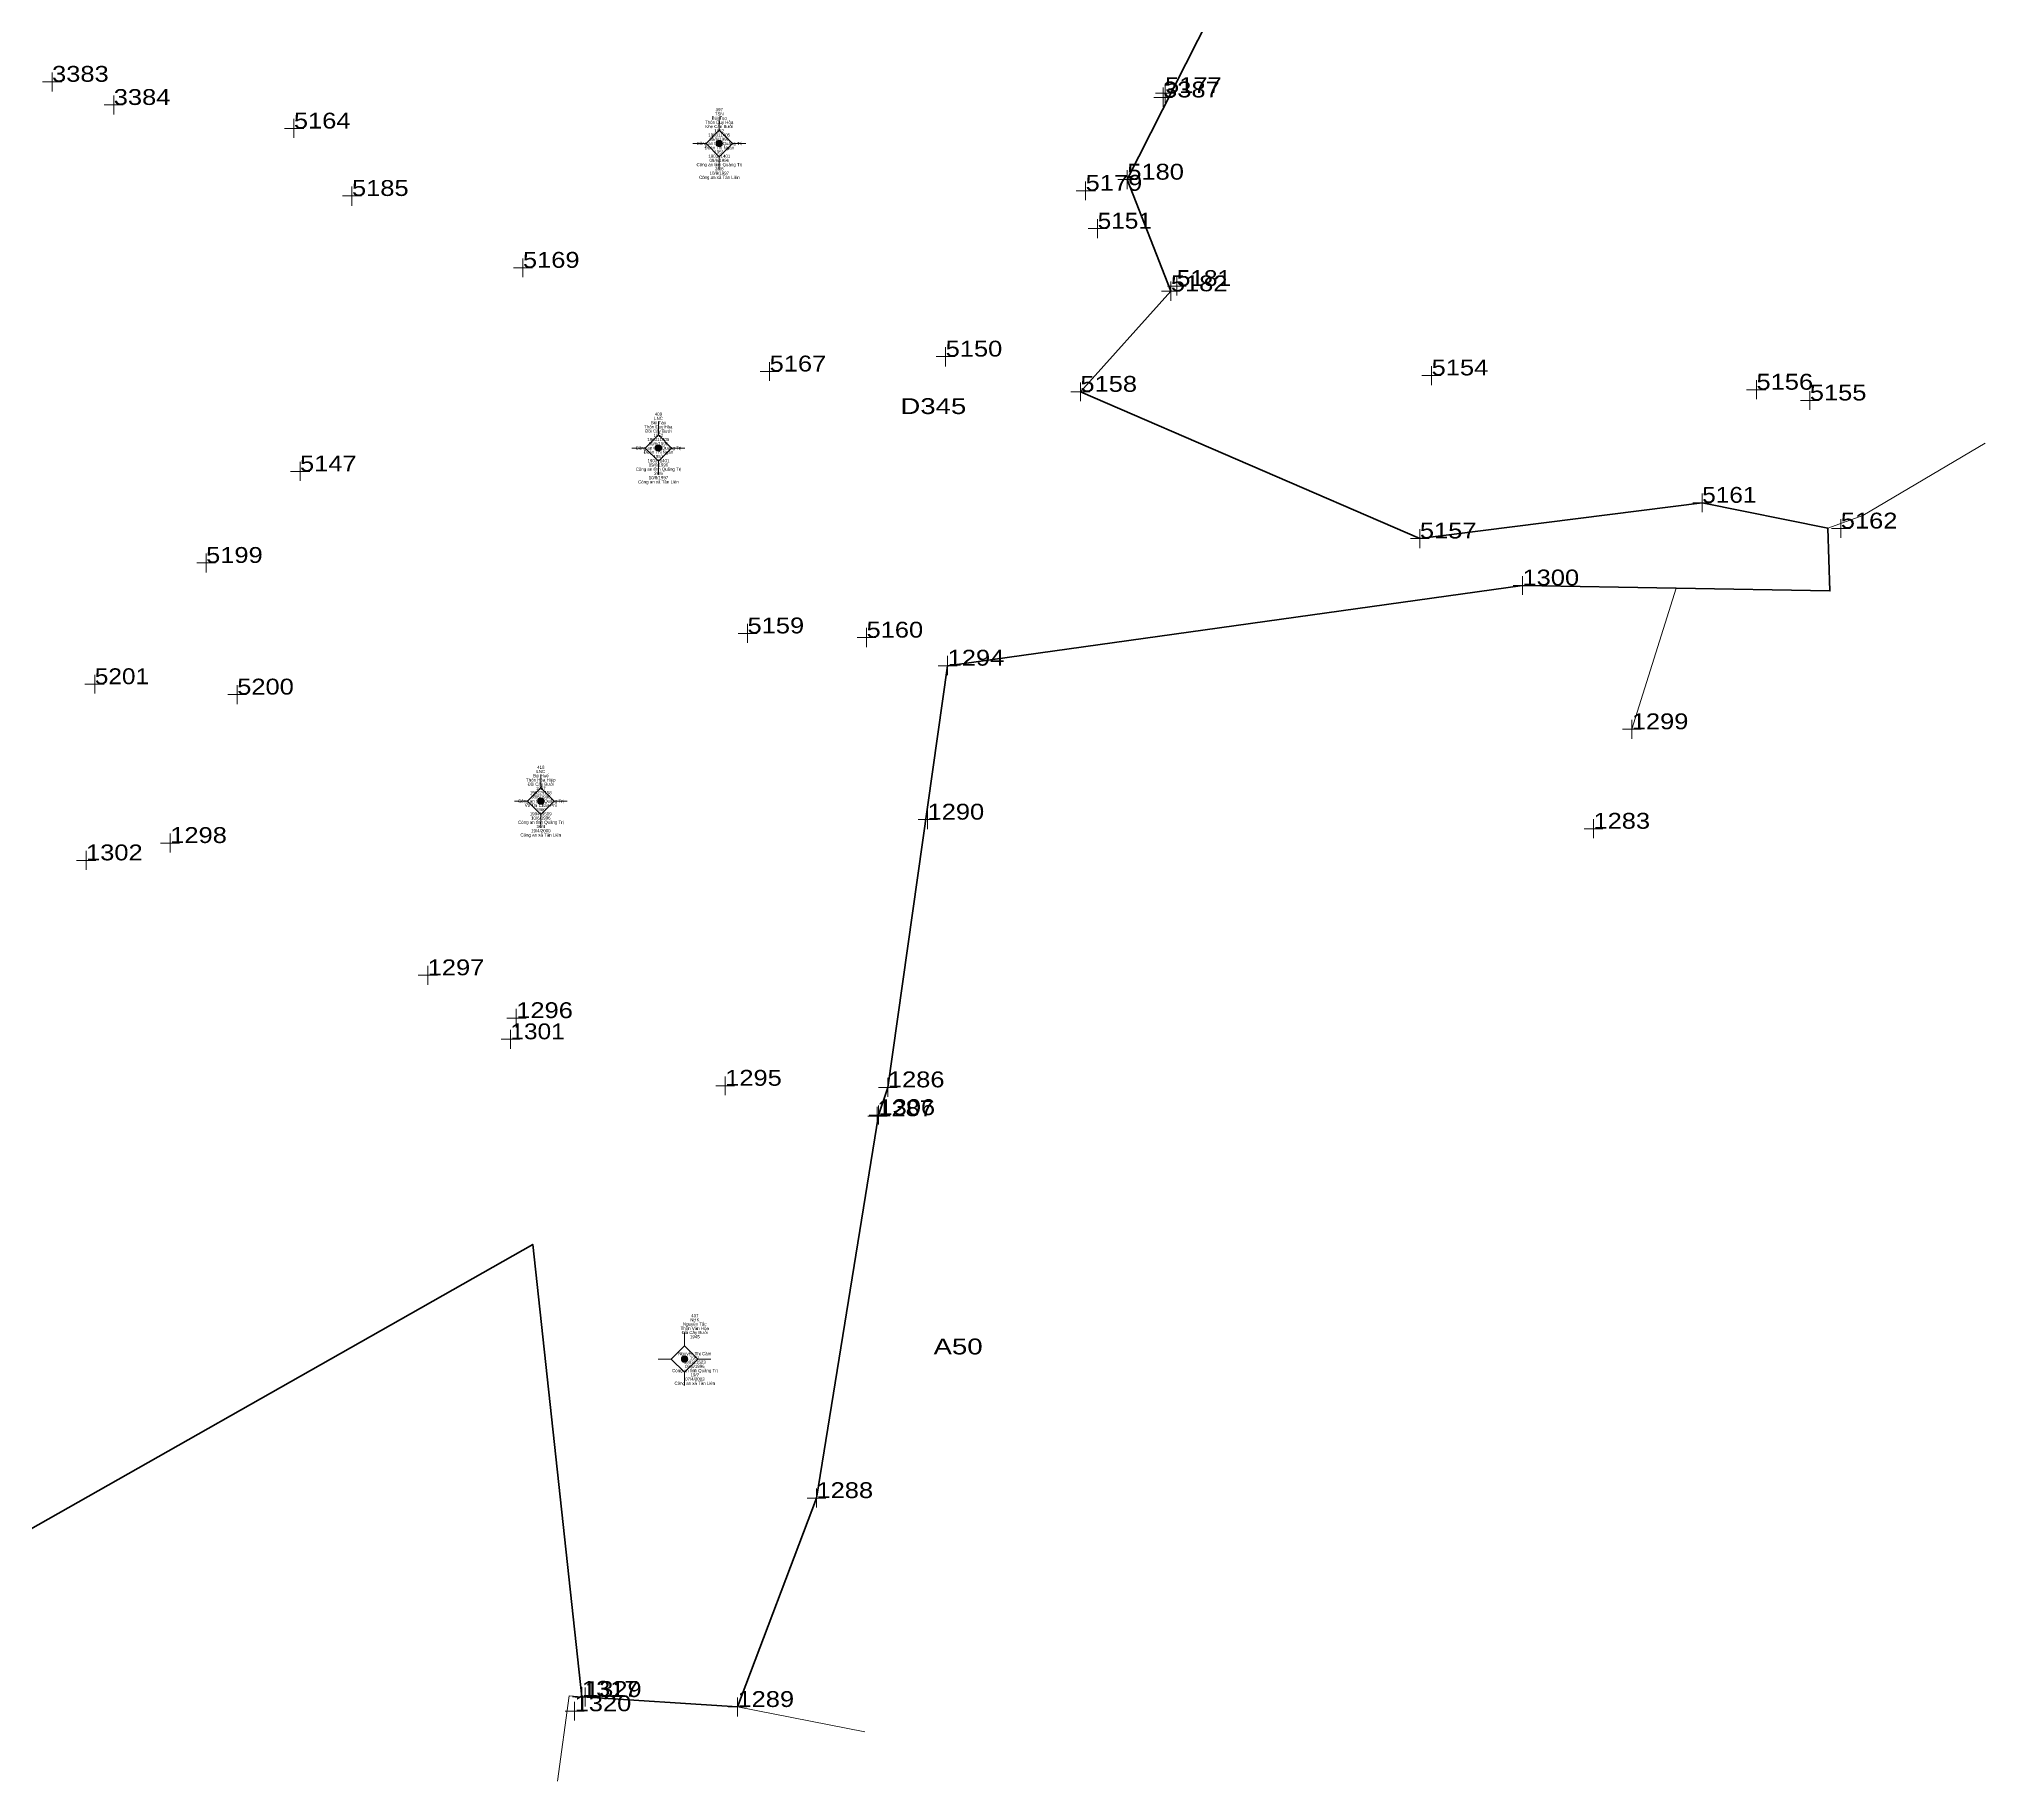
# Model space of a CAD drawing. Header units: metres. Extents: x 548949 to 550221, y 1836732 to 1838051.
# Drawn here: x 549905.7 to 550089.6, y 1837011.7 to 1837176.4 of the extents above; entities that cross this region are included whole.
import ezdxf
from ezdxf.enums import TextEntityAlignment as Align

# ---------------------------------------------------------------- set-up
doc = ezdxf.new("R2010")
doc.units = ezdxf.units.M
doc.header["$LTSCALE"] = 0.12
for name, color, linetype, lineweight in [('11', 7, 'Continuous', 13), ('4', 7, 'Continuous', 13), ('41', 7, 'Continuous', 13), ('52', 7, 'Continuous', 35)]:
    doc.layers.add(name, color=color, linetype=linetype, lineweight=lineweight)
doc.layers.add('15', color=7, linetype='Continuous')
doc.layers.add('5', color=7, linetype='Continuous')

msp = doc.modelspace()

# ---------------------------------------------------------------- hatches: boundary and pattern name
at = {"layer": '11'}
for points in [[(549970.2795, 1837166.48, 1), (549969.6795, 1837166.48, 1)], [(549964.5295, 1837137.7, 1), (549963.9295, 1837137.7, 1)], [(549953.4095, 1837104.33, 1), (549952.8095, 1837104.33, 1)], [(549966.9995, 1837051.6, 1), (549966.3995, 1837051.6, 1)]]:
    msp.add_hatch(color=256, dxfattribs=at).paths.add_polyline_path(points)

# ---------------------------------------------------------------- linework, layer by layer
for p, q in [((549969.98, 1837168.98), (549969.98, 1837167.73)), ((549968.73, 1837166.48), (549967.48, 1837166.48)), ((549972.48, 1837166.48), (549971.23, 1837166.48)), ((549969.98, 1837165.23), (549969.98, 1837163.98)), ((549964.23, 1837140.2), (549964.23, 1837138.95)), ((549962.98, 1837137.7), (549961.73, 1837137.7)), ((549964.23, 1837136.45), (549964.23, 1837135.2)), ((549966.73, 1837137.7), (549965.48, 1837137.7)), ((549953.11, 1837106.83), (549953.11, 1837105.58)), ((549951.86, 1837104.33), (549950.61, 1837104.33)), ((549953.11, 1837103.08), (549953.11, 1837101.83)), ((549955.61, 1837104.33), (549954.36, 1837104.33)), ((549966.7, 1837054.1), (549966.7, 1837052.85)), ((549965.45, 1837051.6), (549964.2, 1837051.6)), ((549969.2, 1837051.6), (549967.95, 1837051.6)), ((549966.7, 1837050.35), (549966.7, 1837049.1))]:
    msp.add_line(p, q, dxfattribs=at)
for points in [[(549969.98, 1837167.73), (549968.73, 1837166.48), (549969.98, 1837165.23), (549971.23, 1837166.48)], [(549964.23, 1837138.95), (549962.98, 1837137.7), (549964.23, 1837136.45), (549965.48, 1837137.7)], [(549953.11, 1837105.58), (549951.86, 1837104.33), (549953.11, 1837103.08), (549954.36, 1837104.33)], [(549966.7, 1837052.85), (549965.45, 1837051.6), (549966.7, 1837050.35), (549967.95, 1837051.6)]]:
    msp.add_lwpolyline(points, close=True, dxfattribs=at)
for centre in [(549969.9795, 1837166.48), (549964.2295, 1837137.7), (549953.1095, 1837104.33), (549966.6995, 1837051.6)]:
    msp.add_circle(centre, 0.3, dxfattribs=at)
at = {"layer": '4'}
for p, q in [((549906.91, 1837171.38), (549906.91, 1837173.2)), ((549907.84, 1837172.31), (549906.02, 1837172.31)), ((549912.74, 1837169.23), (549912.74, 1837171.01)), ((550013.04, 1837171.24), (550011.23, 1837171.24)), ((550011.94, 1837169.94), (550011.94, 1837171.76)), ((550012.12, 1837170.32), (550012.12, 1837172.13)), ((549913.63, 1837170.12), (549911.85, 1837170.12)), ((550012.83, 1837170.83), (550011.05, 1837170.83)), ((549930.7, 1837167.89), (549928.88, 1837167.89)), ((549929.77, 1837167), (549929.77, 1837168.82)), ((550008.55, 1837162.17), (550008.55, 1837163.95)), ((549935.26, 1837160.6), (549935.26, 1837162.41)), ((550005.54, 1837162.01), (550003.72, 1837162.01)), ((550004.61, 1837161.12), (550004.61, 1837162.9)), ((550009.48, 1837163.06), (550007.66, 1837163.06)), ((549936.15, 1837161.52), (549934.36, 1837161.52)), ((550006.64, 1837158.43), (550004.86, 1837158.43)), ((550005.75, 1837157.54), (550005.75, 1837159.32)), ((549952.34, 1837154.73), (549950.53, 1837154.73)), ((549951.42, 1837153.84), (549951.42, 1837155.62)), ((550014.12, 1837153.01), (550012.34, 1837153.01)), ((550012.67, 1837151.62), (550012.67, 1837153.44)), ((550013.23, 1837152.12), (550013.23, 1837153.94)), ((550013.56, 1837152.51), (550011.78, 1837152.51)), ((549991.38, 1837145.41), (549991.38, 1837147.23)), ((549974.74, 1837144.04), (549974.74, 1837145.82)), ((549992.27, 1837146.34), (549990.49, 1837146.34)), ((550037.32, 1837143.64), (550037.32, 1837145.45)), ((549975.63, 1837144.93), (549973.85, 1837144.93)), ((550004.12, 1837142.12), (550004.12, 1837143.9)), ((550038.21, 1837144.56), (550036.39, 1837144.56)), ((550068.03, 1837142.32), (550068.03, 1837144.11)), ((550005.01, 1837143.01), (550003.23, 1837143.01)), ((550068.92, 1837143.21), (550067.1, 1837143.21)), ((550073.96, 1837142.19), (550072.18, 1837142.19)), ((550073.07, 1837141.3), (550073.07, 1837143.08)), ((549930.35, 1837134.6), (549930.35, 1837136.38)), ((549931.28, 1837135.49), (549929.46, 1837135.49)), ((550063.79, 1837132.52), (550062.01, 1837132.52)), ((550062.9, 1837131.63), (550062.9, 1837133.41)), ((550076, 1837129.2), (550076, 1837130.98)), ((550037.1, 1837129.15), (550035.32, 1837129.15)), ((550036.21, 1837128.22), (550036.21, 1837130.04)), ((550076.92, 1837130.09), (550075.11, 1837130.09)), ((549922.36, 1837126.84), (549920.58, 1837126.84)), ((549921.47, 1837125.95), (549921.47, 1837127.73)), ((550045.91, 1837123.82), (550045.91, 1837125.6)), ((550046.8, 1837124.71), (550045.02, 1837124.71)), ((549973.58, 1837120.18), (549971.76, 1837120.18)), ((549972.65, 1837119.29), (549972.65, 1837121.07)), ((549984.79, 1837119.78), (549983.01, 1837119.78)), ((549983.9, 1837118.89), (549983.9, 1837120.7)), ((549991.57, 1837116.24), (549991.57, 1837118.06)), ((549910.95, 1837114.49), (549910.95, 1837116.27)), ((549992.46, 1837117.13), (549990.68, 1837117.13)), ((549911.84, 1837115.38), (549910.02, 1837115.38)), ((549925.3, 1837114.4), (549923.52, 1837114.4)), ((549924.41, 1837113.48), (549924.41, 1837115.29)), ((550057.13, 1837111.12), (550055.35, 1837111.12)), ((550056.24, 1837110.23), (550056.24, 1837112.02)), ((549989.67, 1837101.69), (549989.67, 1837103.47)), ((549918.08, 1837099.48), (549918.08, 1837101.26)), ((549990.6, 1837102.58), (549988.78, 1837102.58)), ((550053.51, 1837101.72), (550051.73, 1837101.72)), ((550052.62, 1837100.83), (550052.62, 1837102.61)), ((549910.12, 1837097.84), (549910.12, 1837099.62)), ((549918.97, 1837100.37), (549917.16, 1837100.37)), ((549911.04, 1837098.73), (549909.23, 1837098.73)), ((549942.42, 1837086.98), (549942.42, 1837088.76)), ((549943.34, 1837087.87), (549941.53, 1837087.87)), ((549950.79, 1837082.93), (549950.79, 1837084.71)), ((549951.72, 1837083.82), (549949.9, 1837083.82)), ((549950.24, 1837080.93), (549950.24, 1837082.71)), ((549951.14, 1837081.82), (549949.35, 1837081.82)), ((549971.43, 1837077.43), (549969.65, 1837077.43)), ((549970.54, 1837076.54), (549970.54, 1837078.32)), ((549986.81, 1837077.28), (549985.03, 1837077.28)), ((549985.92, 1837076.39), (549985.92, 1837078.17)), ((549984.92, 1837073.66), (549984.92, 1837075.44)), ((549985.03, 1837073.77), (549985.03, 1837075.55)), ((549985.84, 1837074.55), (549984.03, 1837074.55)), ((549985.92, 1837074.66), (549984.14, 1837074.66)), ((549979.17, 1837037.57), (549979.17, 1837039.36)), ((549980.06, 1837038.46), (549978.28, 1837038.46)), ((549957, 1837018.8), (549957, 1837020.58)), ((549957.29, 1837018.77), (549957.29, 1837020.55)), ((549957.2, 1837018.32), (549955.42, 1837018.32)), ((549957.89, 1837019.69), (549956.11, 1837019.69)), ((549956.31, 1837017.43), (549956.31, 1837019.21)), ((549958.18, 1837019.66), (549956.36, 1837019.66)), ((549972.59, 1837018.72), (549970.81, 1837018.72)), ((549971.7, 1837017.83), (549971.7, 1837019.61))]:
    msp.add_line(p, q, dxfattribs=at)
at = {"layer": '41'}
for p, q in [((550056.24, 1837111.12), (550060.44, 1837124.46)), ((549983.74, 1837016.37), (549971.7, 1837018.72))]:
    msp.add_line(p, q, dxfattribs=at)
for points in [[(550074.79, 1837130.14), (550078.09, 1837131.32), (550089.64, 1837138.16)], [(549954.68, 1837011.72), (549955.8, 1837019.77), (549957, 1837019.69)]]:
    msp.add_lwpolyline(points, dxfattribs=at)
at = {"layer": '52'}
for points in [[(550008.75, 1837207.21), (550012.99, 1837204.96), (550016.31, 1837178.41), (550008.55, 1837163.06), (550012.67, 1837152.51)], [(550012.67, 1837152.51), (550004.12, 1837143.01), (550036.21, 1837129.15)], [(550036.21, 1837129.15), (550062.9, 1837132.52), (550074.79, 1837130.14)], [(550074.79, 1837130.14), (550074.98, 1837124.2), (550060.44, 1837124.46)], [(550060.44, 1837124.46), (550045.91, 1837124.71), (549991.57, 1837117.13), (549985.92, 1837077.28), (549985.03, 1837074.66)], [(549985.03, 1837074.66), (549979.17, 1837038.46), (549971.7, 1837018.72), (549957, 1837019.69), (549952.35, 1837062.44), (549893.07, 1837028.86)]]:
    msp.add_lwpolyline(points, dxfattribs=at)

# ---------------------------------------------------------------- texts
at = {"layer": '15'}
for s, width, p in [('TSN', 0.95, (549969.975, 1837169.13)), ('397', 0.95, (549969.98, 1837169.53)), ('1952', 0.95, (549969.98, 1837167.53)), ('190311401', 0.95, (549969.985, 1837165.13)), ('09/6/1996', 0.95, (549969.98, 1837166.73)), ('1951', 0.9, (549969.975, 1837165.53)), ('09/6/1996', 0.95, (549969.98, 1837164.73)), ('28/6', 0.95, (549969.985, 1837163.93)), ('LNC', 0.95, (549964.23, 1837140.35)), ('409', 0.95, (549964.23, 1837140.75)), ('09/6/1996', 0.95, (549964.23, 1837137.95)), ('1952', 0.95, (549964.23, 1837138.75)), ('190311401', 0.95, (549964.235, 1837136.35)), ('09/6/1996', 0.95, (549964.23, 1837135.95)), ('1951', 0.9, (549964.225, 1837136.75)), ('28/6', 0.95, (549964.235, 1837135.15)), ('LNC', 0.95, (549953.11, 1837106.98)), ('418', 0.95, (549953.11, 1837107.38)), ('08/6/1996', 0.95, (549953.11, 1837104.58)), ('1957', 0.95, (549953.115, 1837105.38)), ('10/6/1996', 0.95, (549953.11, 1837102.58)), ('1960', 0.95, (549953.115, 1837103.38)), ('30/4', 0.95, (549953.11, 1837101.78)), ('437', 0.95, (549967.67, 1837055.56)), ('1945', 0.95, (549967.675, 1837053.56)), ('1951', 0.9, (549967.665, 1837051.56)), ('09/6/1996', 0.95, (549967.67, 1837050.76)), ('19/7', 0.95, (549967.67, 1837049.96))]:
    msp.add_text(s, height=0.3, dxfattribs=dict(at, width=width)).set_placement(p, align=Align.CENTER)
for s, p in [('Thôn Duy Hòa', (549969.975, 1837168.33)), ('Khe Cần Bưởi', (549969.975, 1837167.93)), ('190311405', (549969.975, 1837167.13)), ('Bùi Tạo', (549969.985, 1837168.73)), ('Công an tỉnh Quảng Trị', (549969.985, 1837166.33)), ('Đoàn Thị Ngân', (549969.985, 1837165.93)), ('Công an tỉnh Quảng Trị', (549969.985, 1837164.33)), ('10/8/1997', (549969.985, 1837163.53)), ('Công an xã Tân Liên', (549969.98, 1837163.13)), ('Thôn Duy Hòa', (549964.225, 1837139.55)), ('Bùi Tạo', (549964.235, 1837139.95)), ('Công an tỉnh Quảng Trị', (549964.235, 1837137.55)), ('Đồi Cây Bưởi', (549964.23, 1837139.15)), ('190311405', (549964.225, 1837138.35)), ('Đoàn Thị Ngân', (549964.235, 1837137.15)), ('Công an tỉnh Quảng Trị', (549964.235, 1837135.55)), ('Công an xã Tân Liên', (549964.23, 1837134.35)), ('10/8/1997', (549964.235, 1837134.75)), ('Bùi Huế', (549953.115, 1837106.58)), ('Thôn Hòa Hiệp', (549953.11, 1837106.18)), ('Đồi Cây Bưởi', (549953.11, 1837105.78)), ('190229158', (549953.105, 1837104.98)), ('Công an tỉnh Quảng Trị', (549953.115, 1837104.18)), ('Võ Thị Châu Phi', (549953.105, 1837103.78)), ('190419509', (549953.105, 1837102.98)), ('Công an tỉnh Quảng Trị', (549953.115, 1837102.18)), ('Công an xã Tân Liên', (549953.11, 1837100.98)), ('19/4/2000', (549953.115, 1837101.38)), ('Nguyễn Tắc', (549967.665, 1837054.76)), ('NHK', (549967.67, 1837055.16)), ('Thôn Vân Hòa', (549967.665, 1837054.36)), ('Đồi Cây Bưởi', (549967.67, 1837053.96)), ('Nguyễn Thị Cầm', (549967.67, 1837051.96)), ('190311523', (549967.665, 1837051.16)), ('Công an tỉnh Quảng Trị', (549967.675, 1837050.36)), ('07/4/2003', (549967.675, 1837049.56)), ('Công an xã Tân Liên', (549967.67, 1837049.16))]:
    msp.add_text(s, height=0.3, dxfattribs=at).set_placement(p, align=Align.CENTER)
at = {"layer": '5'}
for s, width, p in [('3383', 1.2, (549906.91, 1837172.31)), ('3384', 1.2, (549912.74, 1837170.12)), ('3387', 1.2, (550011.94, 1837170.83)), ('5177', 1.2, (550012.12, 1837171.24)), ('5164', 1.2, (549929.77, 1837167.89)), ('5180', 1.2, (550008.55, 1837163.06)), ('5185', 1.2, (549935.26, 1837161.52)), ('5179', 1.2, (550004.61, 1837162.01)), ('5151', 1.15, (550005.75, 1837158.43)), ('5169', 1.2, (549951.42, 1837154.73)), ('5181', 1.15, (550013.23, 1837153.01)), ('5182', 1.2, (550012.67, 1837152.51)), ('5150', 1.2, (549991.38, 1837146.34)), ('5167', 1.2, (549974.74, 1837144.93)), ('5154', 1.2, (550037.32, 1837144.56)), ('5158', 1.2, (550004.12, 1837143.01)), ('5156', 1.2, (550068.03, 1837143.21)), ('5155', 1.2, (550073.07, 1837142.19)), ('D345 ', 1.3, (549987.1, 1837140.91)), ('5147', 1.2, (549930.35, 1837135.49)), ('5161', 1.15, (550062.9, 1837132.52)), ('5157', 1.2, (550036.21, 1837129.15)), ('5162', 1.2, (550076, 1837130.09)), ('5199', 1.2, (549921.47, 1837126.84)), ('1300', 1.2, (550045.91, 1837124.71)), ('5159', 1.2, (549972.65, 1837120.18)), ('5160', 1.2, (549983.9, 1837119.78)), ('1294', 1.2, (549991.57, 1837117.13)), ('5201', 1.15, (549910.95, 1837115.38)), ('5200', 1.2, (549924.41, 1837114.4)), ('1299', 1.2, (550056.24, 1837111.12)), ('1290', 1.2, (549989.67, 1837102.58)), ('1283', 1.2, (550052.62, 1837101.72)), ('1298', 1.2, (549918.08, 1837100.37)), ('1302', 1.2, (549910.12, 1837098.73)), ('1297', 1.2, (549942.42, 1837087.87)), ('1296', 1.2, (549950.79, 1837083.82)), ('1301', 1.15, (549950.24, 1837081.82)), ('1295', 1.2, (549970.54, 1837077.43)), ('1286', 1.2, (549985.92, 1837077.28)), ('1287', 1.2, (549984.92, 1837074.55)), ('1306', 1.2, (549985.03, 1837074.66)), ('A50 ', 1.3, (549990.24, 1837052.04)), ('1288', 1.2, (549979.17, 1837038.46)), ('1317', 1.2, (549957, 1837019.69)), ('1329', 1.2, (549957.29, 1837019.66)), ('1289', 1.2, (549971.7, 1837018.72)), ('1320', 1.2, (549956.31, 1837018.32))]:
    msp.add_text(s, height=1.5, dxfattribs=dict(at, width=width)).set_placement(p)

doc.saveas('drawing.dxf')
